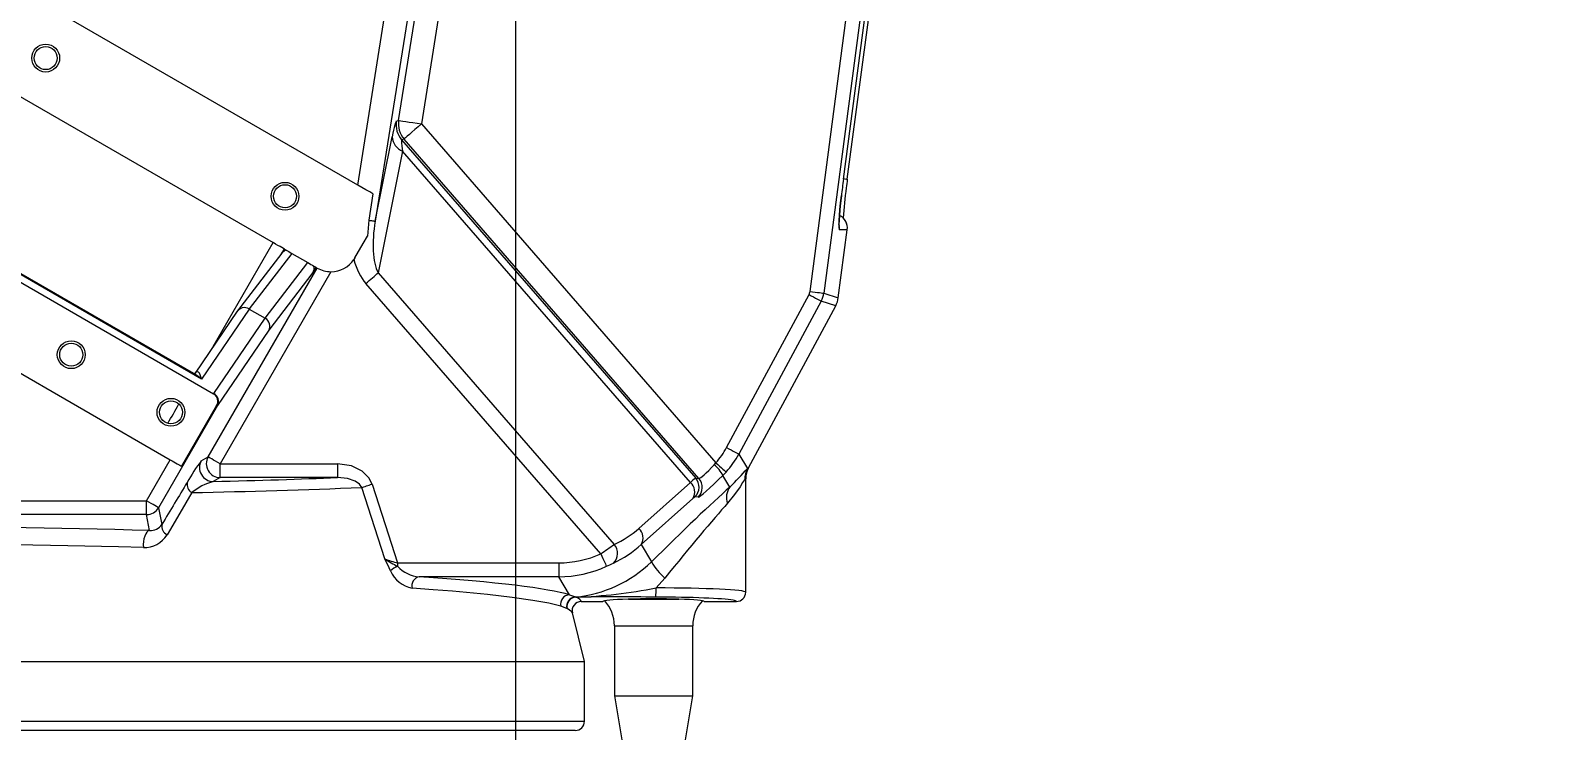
# Model space of a CAD drawing. Header units: millimetres. Extents: x 26 to 585, y 36 to 406.
# Drawn here: x 104.58 to 137.76, y 276.45 to 291.64 of the extents above; entities that cross this region are included whole.
import ezdxf

# ---------------------------------------------------------------- set-up
doc = ezdxf.new("R2010")
doc.units = ezdxf.units.MM
doc.styles.add('SLDTEXTSTYLE0', font='TXT', dxfattribs={"width": 0.605})
doc.dimstyles.new('SLDDIMSTYLE0', dxfattribs={"dimtxt": 3.5, "dimasz": 3.5, "dimexe": 0, "dimexo": 0.0625, "dimgap": 0.875, "dimtad": 1, "dimtoh": 1, "dimlfac": 10, "dimrnd": 1e-09, "dimzin": 12, "dimdsep": 46, "dimtxsty": 'SLDTEXTSTYLE0', "dimsah": 1, "dimcen": 0.09, "dimadec": 0, "dimazin": 0, "dimtfac": 1, "dimtdec": 3, "dimtofl": 0, "dimtmove": 0, "dimatfit": 3, "dimfxl": 1, "dimfrac": 2, "dimtolj": 1, "dimtzin": 12, "dimarcsym": 0})

# ---------------------------------------------------------------- blocks, each defined once
blk = doc.blocks.new('*D1')
at = {"color": 7, "linetype": 'Continuous', "lineweight": 0, "transparency": 16777216}
for p, q in [((115.108, 291.96), (115.108, 252.462)), ((99.108, 253.962), (115.108, 253.962))]:
    blk.add_line(p, q, dxfattribs=at)
for points in [[(99.108, 253.962), (102.608, 253.423), (102.608, 254.5)], [(115.108, 253.962), (111.608, 254.5), (111.608, 253.423)]]:
    blk.add_solid(points, dxfattribs=at)
at = {"color": 7, "linetype": 'Continuous', "lineweight": 0, "transparency": 16777216, "insert": (103.101, 258.474), "char_height": 3.5, "attachment_point": 1, "style": 'SLDTEXTSTYLE0'}
blk.add_mtext('160', dxfattribs=at)
blk = doc.blocks.new('*D6')
at = {"color": 7, "linetype": 'Continuous', "lineweight": 0, "transparency": 16777216}
for p, q in [((129.597, 392.296), (46.208, 392.296)), ((47.708, 392.296), (47.708, 258.446)), ((109.367, 258.446), (46.208, 258.446))]:
    blk.add_line(p, q, dxfattribs=at)
for points in [[(47.708, 392.296), (47.17, 388.796), (48.247, 388.796)], [(47.708, 258.446), (48.247, 261.946), (47.17, 261.946)]]:
    blk.add_solid(points, dxfattribs=at)
at = {"color": 7, "linetype": 'Continuous', "lineweight": 0, "transparency": 16777216, "insert": (43.196, 318.019), "char_height": 3.5, "attachment_point": 1, "rotation": 90, "style": 'SLDTEXTSTYLE0'}
blk.add_mtext('1338.5', dxfattribs=at)
blk = doc.blocks.new('*D8')
at = {"color": 7, "linetype": 'Continuous', "lineweight": 0, "transparency": 16777216}
for p, q in [((103.273, 303.746), (54.402, 303.746)), ((55.902, 303.746), (55.902, 258.446)), ((114.108, 258.446), (54.402, 258.446))]:
    blk.add_line(p, q, dxfattribs=at)
for points in [[(55.902, 303.746), (55.363, 300.246), (56.44, 300.246)], [(55.902, 258.446), (56.44, 261.946), (55.363, 261.946)]]:
    blk.add_solid(points, dxfattribs=at)
at = {"color": 7, "linetype": 'Continuous', "lineweight": 0, "transparency": 16777216, "insert": (51.39, 277.089), "char_height": 3.5, "attachment_point": 1, "rotation": 90, "style": 'SLDTEXTSTYLE0'}
blk.add_mtext('453', dxfattribs=at)
blk = doc.blocks.new('*D10')
at = {"color": 7, "linetype": 'Continuous', "lineweight": 0, "transparency": 16777216}
for p, q in [((113.004, 326.846), (175.06, 326.846)), ((173.56, 258.446), (173.56, 326.846)), ((114.108, 258.446), (175.06, 258.446))]:
    blk.add_line(p, q, dxfattribs=at)
for points in [[(173.56, 326.846), (173.022, 323.346), (174.099, 323.346)], [(173.56, 258.446), (174.099, 261.946), (173.022, 261.946)]]:
    blk.add_solid(points, dxfattribs=at)
at = {"color": 7, "linetype": 'Continuous', "lineweight": 0, "transparency": 16777216, "insert": (169.048, 288.639), "char_height": 3.5, "attachment_point": 1, "rotation": 90, "style": 'SLDTEXTSTYLE0'}
blk.add_mtext('684', dxfattribs=at)

msp = doc.modelspace()

# ---------------------------------------------------------------- linework, layer by layer
at = {"color": 7, "linetype": 'Continuous', "lineweight": 15}
for p, q in [((123.974375, 302.358104), (121.802571, 285.939667)), ((121.50557, 285.978953), (123.629137, 302.032737)), ((122.230575, 288.415978), (123.341715, 296.815977)), ((122.230984, 288.415925), (123.342122, 296.815924)), ((122.315566, 288.415925), (123.426705, 296.815924)), ((113.246059, 294.963343), (112.064373, 287.502471)), ((112.572976, 289.691091), (113.404056, 294.938321)), ((111.683206, 288.287718), (112.726733, 294.87629)), ((113.897223, 294.860209), (113.066144, 289.612983)), ((111.683206, 288.287718), (104.363135, 292.513964)), ((104.063436, 290.377594), (109.850421, 287.036476)), ((112.521979, 289.676467), (112.572976, 289.691091)), ((112.064373, 287.502471), (112.433059, 289.334405)), ((113.066144, 289.612983), (119.460759, 282.256819)), ((112.659396, 289.024342), (112.12761, 286.382)), ((112.689307, 289.285401), (112.638309, 289.270777)), ((112.638309, 289.270777), (119.023382, 281.925593)), ((118.911001, 281.832694), (112.659396, 289.024342)), ((119.093131, 281.918644), (112.689307, 289.285401)), ((122.230575, 288.415978), (122.230984, 288.415925)), ((112.014439, 288.096482), (111.923882, 287.524725)), ((101.958077, 287.563709), (108.555884, 283.754463)), ((108.125479, 284.194461), (102.711555, 287.320192)), ((111.923882, 287.524725), (111.897115, 287.180356)), ((122.118891, 285.837389), (122.314476, 287.315977)), ((122.119569, 285.837299), (122.31516, 287.315924)), ((122.314476, 287.315977), (122.14322, 287.315977)), ((108.293408, 284.075872), (102.702186, 287.303964)), ((110.034292, 286.806614), (109.075739, 285.554025)), ((110.252815, 286.804155), (109.328759, 285.596643)), ((110.252815, 286.804155), (110.599014, 286.604277)), ((111.623139, 286.705817), (111.602427, 286.672507)), ((108.436201, 282.385879), (110.803524, 286.486203)), ((111.103313, 286.405818), (108.695851, 282.23597)), ((109.674955, 285.396762), (110.599014, 286.604277)), ((110.71242, 286.385251), (109.754238, 285.133145)), ((110.785138, 286.496819), (110.803524, 286.486203)), ((112.12761, 286.382), (117.255285, 280.483284)), ((101.188424, 286.033041), (107.615113, 282.322589)), ((116.961918, 280.281859), (111.860781, 286.150048)), ((119.695118, 282.589319), (121.483421, 285.910455)), ((121.747201, 285.76842), (119.958896, 282.447284)), ((120.16804, 282.145966), (122.06352, 285.666142)), ((120.168644, 282.145641), (122.064123, 285.665817)), ((122.06352, 285.666142), (121.747201, 285.76842)), ((121.802571, 285.939667), (122.118891, 285.837389)), ((109.070029, 285.546125), (108.152843, 284.200708)), ((109.329747, 285.596068), (108.293408, 284.075872)), ((108.55967, 283.758734), (109.675941, 285.396183)), ((109.329747, 285.596068), (109.674955, 285.396762)), ((109.754238, 285.133145), (108.642138, 283.501817)), ((108.642138, 283.501817), (107.359976, 281.281044)), ((108.62048, 283.498251), (107.860062, 282.181168)), ((108.288217, 282.30044), (108.436201, 282.385879)), ((119.958896, 282.447284), (120.145162, 282.135435)), ((107.100326, 281.430953), (107.615113, 282.322589)), ((108.695851, 281.936153), (108.695851, 282.23597)), ((108.695851, 282.23597), (111.24854, 282.23597)), ((111.24854, 282.23597), (111.24854, 281.936153)), ((119.426026, 282.216167), (119.460759, 282.256819)), ((119.683125, 282.056201), (119.614109, 281.983856)), ((120.165526, 282.134063), (120.170292, 282.144982)), ((108.695851, 281.936153), (108.547866, 281.850714)), ((111.24854, 281.936153), (108.695851, 281.936153)), ((117.787252, 280.832169), (118.911001, 281.832694)), ((119.023382, 281.925593), (119.093131, 281.918644)), ((119.764837, 281.731505), (119.614109, 281.983856)), ((120.108219, 281.907367), (120.107781, 281.90924)), ((120.108219, 279.446539), (120.108219, 281.907367)), ((98.380947, 281.430953), (107.100326, 281.430953)), ((107.100326, 281.131365), (107.100326, 281.430953)), ((118.962931, 281.48203), (117.839182, 280.481505)), ((119.079057, 281.510601), (119.009308, 281.51755)), ((107.100326, 281.131365), (98.380947, 281.131365)), ((107.16641, 280.787287), (107.100326, 281.131365)), ((107.359976, 281.281044), (107.429684, 280.918091)), ((117.839182, 280.481505), (118.062287, 280.107979)), ((112.550595, 280.083855), (112.550595, 280.009904)), ((112.550595, 280.083855), (116.050249, 280.083855)), ((116.050249, 280.083855), (116.050249, 279.784268)), ((116.050249, 279.784268), (113.021245, 279.784268)), ((116.286098, 279.389403), (116.050249, 279.784268)), ((118.354178, 279.755489), (118.162091, 279.540839)), ((116.286098, 279.389403), (116.410119, 279.34377)), ((116.410119, 279.34377), (116.426855, 279.340058)), ((116.22482, 279.095695), (116.094495, 279.141171)), ((116.230456, 279.09141), (116.22482, 279.095695)), ((116.423582, 279.339989), (116.426855, 279.340058)), ((116.431857, 279.338919), (116.425254, 279.338832)), ((116.539303, 279.246264), (117.008221, 279.246264)), ((117.560702, 279.296265), (118.655738, 279.296265)), ((119.208221, 279.246264), (119.908189, 279.246264)), ((116.60822, 277.946264), (116.345415, 278.997483)), ((117.25822, 278.720092), (117.25822, 277.196264)), ((118.958221, 277.196264), (118.958221, 278.720092)), ((99.40822, 277.946264), (116.60822, 277.946264)), ((116.60822, 276.646265), (116.60822, 277.946264)), ((117.25822, 277.196264), (117.50822, 275.696264)), ((117.25822, 277.196264), (118.958221, 277.196264)), ((118.70822, 275.696264), (118.958221, 277.196264)), ((99.40822, 276.646265), (116.60822, 276.646265)), ((116.408219, 276.446264), (99.40822, 276.446264))]:
    msp.add_line(p, q, dxfattribs=at)
at = {"color": 8, "linetype": 'Continuous', "lineweight": 15}
for p, q in [((122.31516, 287.315924), (122.314476, 287.315977)), ((108.547039, 284.778953), (109.850421, 287.036476)), ((117.25822, 278.720092), (118.958221, 278.720092))]:
    msp.add_line(p, q, dxfattribs=at)
at = {"color": 7, "linetype": 'Continuous', "lineweight": 15, "flags": 128}
for points in [[(112.572976, 289.691091), (112.586709, 289.688916), (112.617663, 289.684013), (112.664724, 289.67656), (112.726204, 289.666823), (112.799894, 289.655153), (112.883147, 289.641965), (112.972973, 289.627738), (113.066144, 289.612983)], [(113.066144, 289.612983), (112.99495, 289.551092), (112.926313, 289.491428), (112.862698, 289.43613), (112.80639, 289.387182), (112.759412, 289.346344), (112.723451, 289.315084), (112.6998, 289.294524), (112.689307, 289.285401)], [(112.014439, 288.096482), (111.943775, 288.137279), (111.862842, 288.184006), (111.774828, 288.234819), (111.683206, 288.287718)], [(122.135408, 287.412829), (122.13551, 287.411974), (122.135098, 287.424178), (122.1354, 287.46079), (122.138193, 287.528107), (122.144704, 287.62695), (122.155325, 287.753482), (122.169892, 287.902341), (122.187083, 288.059683)], [(111.923882, 287.524725), (111.953642, 287.52001), (111.980283, 287.51579), (112.003582, 287.512101), (112.023355, 287.508968), (112.039434, 287.506423), (112.051692, 287.50448), (112.060028, 287.50316), (112.064373, 287.502471)], [(110.09274, 286.896572), (110.06954, 286.909969), (110.037311, 286.928577), (109.997577, 286.951516), (109.951936, 286.977867), (109.902218, 287.006573), (109.850421, 287.036476)], [(111.623139, 286.705817), (111.802969, 287.017293), (111.897115, 287.180356)], [(110.09274, 286.896572), (110.109422, 286.886943), (110.132966, 286.87335)], [(110.132966, 286.87335), (110.156757, 286.859615), (110.185491, 286.843024), (110.217965, 286.824275), (110.252815, 286.804155)], [(110.599014, 286.604277), (110.633992, 286.584083), (110.668441, 286.564193), (110.70098, 286.545406), (110.730302, 286.528478)], [(110.730302, 286.528478), (110.764894, 286.508504), (110.785138, 286.496819)], [(111.860781, 286.150048), (111.897768, 286.182199), (111.934399, 286.214043), (111.970321, 286.245269), (112.005188, 286.275578), (112.038665, 286.304677), (112.070429, 286.332289), (112.100173, 286.358146), (112.12761, 286.382)], [(121.50557, 285.978953), (121.56168, 285.971532), (121.615777, 285.964377), (121.665914, 285.957746), (121.710292, 285.951875), (121.747317, 285.946975), (121.775659, 285.943226), (121.794301, 285.940761), (121.802571, 285.939667)], [(121.483421, 285.910455), (121.533256, 285.883621), (121.581301, 285.85775), (121.62583, 285.833774), (121.665245, 285.812552), (121.698127, 285.794843), (121.7233, 285.781289), (121.739855, 285.772375), (121.747201, 285.76842)], [(108.157958, 284.20744), (108.153268, 284.204374), (108.130571, 284.19774), (108.117303, 284.198404), (108.117512, 284.198294)], [(108.695851, 282.23597), (108.646277, 282.264593), (108.598525, 282.292161), (108.554349, 282.317666), (108.515373, 282.34017), (108.483029, 282.358844), (108.458504, 282.373003), (108.442702, 282.382127), (108.436201, 282.385879)], [(119.695118, 282.589319), (119.744951, 282.562485), (119.792997, 282.536615), (119.837526, 282.512637), (119.87694, 282.491415), (119.909824, 282.473708), (119.934995, 282.460154), (119.951552, 282.451239), (119.958896, 282.447284)], [(107.615113, 282.322589), (107.654932, 282.2996), (107.693809, 282.277154), (107.730828, 282.255782), (107.765112, 282.235987), (107.795853, 282.21824), (107.822322, 282.202958), (107.843895, 282.190503), (107.860062, 282.181168)], [(111.996476, 281.794218), (111.92587, 281.932829), (111.781896, 282.075999), (111.54854, 282.191158), (111.24854, 282.23597)], [(119.460759, 282.256819), (119.502621, 282.21905), (119.542992, 282.182629), (119.580432, 282.148851), (119.613607, 282.11892), (119.641335, 282.093904), (119.662627, 282.074694), (119.676725, 282.061976), (119.683125, 282.056201)], [(111.773827, 281.721457), (111.725707, 281.790225), (111.62602, 281.860658), (111.462257, 281.916306), (111.24854, 281.936153)], [(111.773827, 281.721457), (111.795133, 281.728419), (111.818961, 281.736206), (111.845014, 281.744721), (111.872965, 281.753854), (111.902463, 281.763495), (111.933138, 281.773519), (111.964608, 281.783804), (111.996476, 281.794218)], [(112.273736, 280.168858), (112.056788, 280.845512), (111.773827, 281.721457)], [(111.996476, 281.794218), (112.28144, 280.918273), (112.550595, 280.083855)], [(120.08948, 281.898711), (120.088212, 281.89702), (120.083104, 281.889898), (120.042882, 281.82715), (119.987544, 281.738835), (119.868317, 281.565739), (119.716218, 281.379014)], [(107.359976, 281.281044), (107.353475, 281.284798), (107.337672, 281.293922), (107.313148, 281.308081), (107.280804, 281.326755), (107.241827, 281.349258), (107.197651, 281.374762), (107.1499, 281.402332), (107.100326, 281.430953)], [(108.083555, 281.608806), (107.818449, 281.160892), (107.543314, 280.695421)], [(107.16641, 280.787287), (107.135849, 280.776938), (107.106777, 280.752496), (107.080612, 280.715152), (107.058626, 280.666726), (107.041892, 280.609579), (107.031225, 280.546492), (107.027144, 280.480539), (107.029849, 280.414937)], [(107.029849, 280.414937), (106.493534, 280.429272), (105.390685, 280.454958), (104.256615, 280.476447), (103.086216, 280.493733), (101.892651, 280.506574), (100.685024, 280.514889), (99.47244, 280.518597), (98.036964, 280.516959), (96.604057, 280.508871), (95.188797, 280.494449), (93.806263, 280.473817), (92.461933, 280.446973), (91.1601, 280.414093), (89.914212, 280.375555), (88.737715, 280.331736), (87.588851, 280.280452), (86.524707, 280.223786), (85.556913, 280.162419), (84.697109, 280.097031)], [(112.398977, 279.912096), (112.336084, 280.039259), (112.27435, 280.16761), (112.273736, 280.168858)], [(116.961918, 280.281859), (116.985276, 280.230636), (117.007803, 280.181233), (117.028701, 280.135406), (117.047226, 280.094782), (117.062719, 280.060806), (117.074631, 280.034683), (117.082539, 280.017343), (117.08616, 280.0094)], [(116.094495, 279.141171), (115.834335, 279.206524), (115.484899, 279.270703), (115.037128, 279.334731), (114.500483, 279.396815), (113.745218, 279.468087), (113.31966, 279.502585), (112.865172, 279.536034)], [(116.345415, 278.997483), (116.335496, 279.018647), (116.230456, 279.09141)]]:
    msp.add_lwpolyline(points, dxfattribs=at)
at = {"color": 8, "linetype": 'Continuous', "lineweight": 15, "flags": 128}
msp.add_lwpolyline([(122.232438, 288.426919), (122.233889, 288.426728), (122.270718, 288.421855), (122.297184, 288.418356), (122.312202, 288.416369), (122.315566, 288.415925)], dxfattribs=at)
at = {"color": 7, "linetype": 'Continuous', "lineweight": 15}
for centre, radius in [((104.9095, 291.043819), 0.3025), ((104.9095, 291.043819), 0.25), ((110.105653, 288.043819), 0.3025), ((110.105653, 288.043819), 0.25), ((105.463794, 284.603885), 0.3025), ((105.463794, 284.603885), 0.25), ((107.628858, 283.353885), 0.3025), ((107.628858, 283.353885), 0.25)]:
    msp.add_circle(centre, radius, dxfattribs=at)
for centre, radius, start, end in [((113.016671, 289.598795), 0.500753, 171.0767784, 220.9233856), ((113.067663, 289.613418), 0.500748, 171.0764887, 220.9236753), ((112.78722, 289.355291), 0.354776, 183.374884, 248.881705), ((133.735094, 286.745829), 11.539025, 172.6249875, 175.9076622), ((122.017751, 287.355264), 0.3, 352.4735359, 64.7585693), ((111.103524, 287.005818), 0.6, 269.9798508, 326.2536835), ((110.545209, 286.478856), 0.191629, 330.7597745, 15.0075075), ((111.103498, 287.005712), 0.599895, 239.9971024, 269.9823633), ((121.622494, 285.903319), 0.500756, 331.7292916, 352.4344095), ((121.623888, 285.902867), 0.5, 331.6992442, 352.4647533), ((108.460382, 283.594136), 0.186615, 329.081909, 59.2189415), ((108.46732, 283.587396), 0.194641, 333.9167518, 61.6756687), ((99.769392, 287.891558), 9.138358, 328.4778236, 331.5220814), ((108.696744, 282.236486), 0.300334, 150.1704203, 269.8296436), ((110.8337, 280.300326), 3.237274, 141.8414906, 151.7724135), ((108.548759, 282.151047), 0.300334, 150.1702518, 269.8296698), ((118.885636, 281.586365), 0.829863, 28.6190773, 49.3693173), ((115.507207, 286.121342), 6.115397, 314.1240998, 319.3238953), ((120.577363, 281.908861), 0.487989, 152.3349691, 181.1918713), ((120.6061, 281.908425), 0.49832, 151.5309464, 179.9062586), ((120.511365, 281.929625), 0.401745, 149.4110935, 183.1728168), ((108.19418, 281.794311), 0.215986, 170.091767, 239.1903975), ((108.861711, 280.681786), 1.210328, 105.0288956, 130.0106486), ((103.860885, 480.436522), 198.872551, 271.21665535, 272.28034428), ((118.726442, 281.626185), 0.276962, 328.6350352, 48.2125849), ((118.79582, 281.729178), 0.300605, 315.250676, 40.7984182), ((118.86557, 281.722229), 0.300605, 315.2506843, 40.7984099), ((120.053304, 281.512118), 0.362414, 142.7459945, 201.5473789), ((107.100216, 281.431605), 0.300239, 270.0210702, 329.9028799), ((107.0491, 280.989922), 0.575308, 268.0824085, 329.2094118), ((107.186909, 281.076381), 0.28982, 265.9440637, 326.8954964), ((107.649611, 280.889994), 0.221715, 172.7194986, 241.3517707), ((117.602688, 280.625659), 0.276966, 328.6356948, 48.2119254), ((80.92789, 333.07819), 63.921075, 304.31393045, 304.63290621), ((117.02761, 280.291666), 0.297579, 314.8146823, 40.0849229), ((113.861011, 282.612923), 2.914258, 236.9986601, 243.2783167), ((113.397217, 283.334751), 3.359329, 250.4617418, 255.4028503), ((112.834586, 279.403254), 0.669833, 115.0857335, 130.5661682), ((113.065096, 280.479414), 0.696528, 222.3821207, 266.3904425), ((116.159481, 282.053674), 2.72147, 275.2842381, 314.3614985), ((113.547853, 287.722489), 8.48595, 294.6428423, 295.7710985), ((119.341439, 280.870124), 1.488991, 210.7873629, 228.4678819), ((112.977423, 280.152185), 0.626293, 202.5413134, 259.6750118), ((113.058714, 279.587528), 0.200275, 100.7828131, 194.8992002), ((116.28983, 279.18846), 0.200978, 91.0637713, 193.6091682), ((116.419855, 279.143256), 0.20075, 92.7797991, 193.7045202), ((116.055275, 290.150117), 10.816443, 271.9686832, 281.2318121), ((117.379982, 211.947521), 67.398067, 89.33968638, 90.8060372), ((116.070645, 279.497311), 2.091898, 355.7178396, 1.1922871), ((119.908042, 279.446441), 0.200177, 270.0420686, 0.0278875), ((116.425654, 279.139068), 0.200932, 90.5908303, 193.7204801), ((116.42737, 279.136771), 0.202072, 90.6000033, 192.9723708), ((116.539544, 279.046133), 0.200131, 90.0687563, 194.0689354), ((116.427519, 279.343888), 0.005541, 224.7220164, 245.8717456), ((116.435713, 279.36742), 0.02876, 252.0617956, 262.2957406), ((116.45822, 278.720092), 0.8, 0, 42.5886616), ((119.75822, 278.720092), 0.8, 137.4113384, 180), ((116.40822, 276.646264), 0.2, 270, 0)]:
    msp.add_arc(centre, radius, start, end, dxfattribs=at)
at = {"color": 8, "linetype": 'Continuous', "lineweight": 15}
for centre, radius, start, end in [((121.844869, 287.35522), 0.300921, 352.5068142, 16.9975851), ((122.016993, 287.355324), 0.300075, 352.4655166, 64.6001606), ((110.18377, 286.691918), 0.188411, 105.6433, 142.500562), ((122.069795, 285.677077), 0.012608, 240.1501999, 243.2651627), ((122.112166, 285.783773), 0.054036, 82.1252926, 82.8504192)]:
    msp.add_arc(centre, radius, start, end, dxfattribs=at)
at = {"color": 7, "linetype": 'Continuous', "lineweight": 15}
for centre, major_axis, ratio, start_param, end_param in [((112.320398, 288.386198), (0.202581, 1.290343), 0.040101107, 0.018631281, 0.751669567), ((112.813565, 288.308088), (-0.17553, 0.962671), 0.035723324, 6.275372582, 7.008410868), ((122.288726, 288.415977), (0.145903, 1.099974), 0.051952745, 1.577687369, 1.912979359), ((122.373309, 288.415977), (0.145903, 1.099974), 0.051952745, 1.577687369, 1.753194044), ((112.570577, 287.489139), (0.256514, 1.274573), 0.384577274, 1.637610164, 2.69527977), ((110.210076, 287.121423), (0.2, 0.34641), 0.034920769, 3.403392041, 4.026343613), ((112.570577, 287.489139), (-0.317765, -1.578918), 0.620895631, 5.375632895, 5.836872424), ((110.902475, 286.721666), (0.2, 0.34641), 0.034920769, 3.403392041, 4.026343613), ((121.307038, 286.005317), (0.190569, -0.061618), 0.998583625, 6.10222315, 6.464147464), ((121.307038, 286.005317), (0.153828, 0.475749), 0.999717529, 4.531426823, 4.893351137), ((109.234939, 285.432964), (0.162109, -0.117149), 0.942691357, 1.670099717, 3.249928821), ((109.509883, 285.836278), (0.202498, 0.22395), 0.654339064, 3.275480512, 3.281197434), ((109.398445, 284.994352), (0.282979, 0.398258), 0.40809073, 0.03280709, 0.038524012), ((109.581138, 285.233086), (0.162109, -0.117149), 0.942691357, 0.108336167, 1.664382795), ((108.202778, 283.918894), (-0.003776, 0.313884), 0.339532165, 5.232028707, 6.817574733), ((108.473933, 283.810111), (0.086603, -0.05), 0.466307658, 6.127797266, 6.248278722), ((108.383303, 283.653134), (0.259808, -0.15), 0.155435886, 5.943348398, 6.248278722), ((118.197582, 283.398847), (-0.87336, 1.462194), 0.998141969, 3.439411375, 3.679201762), ((118.197582, 283.398847), (-1.02691, 1.71927), 0.998698136, 3.439411375, 3.679201762), ((119.431025, 282.291024), (0.339634, 0.371378), 0.093690629, 3.183184848, 4.595657971), ((117.668588, 277.49834), (2.497339, 4.650662), 0.024793695, 6.257982009, 6.374050274), ((87.61117, 245.526439), (25.938071, 44.984285), 0.015721541, 0.640760643, 0.674377853), ((99.10822, 282.309382), (16.174326, 0), 0.0349221, 5.335567492, 5.561346626), ((117.754839, 279.591872), (2.497801, 2.512892), 0.04171584, 0.594862782, 1.405562098), ((118.65628, 281.586812), (0.368008, 0.338782), 0.023710068, 0.051684292, 0.784722577), ((119.643053, 282.07953), (0.566265, 0.567978), 0.059023052, 3.189735703, 4.602208825), ((118.10822, 277.261615), (1.997482, 4.650875), 0.021572832, 6.253933881, 6.370002146), ((118.10822, 279.239381), (1.997389, 2.513741), 0.040641236, 0.585703029, 1.396402345), ((118.868309, 281.375318), (0.141566, 0.141994), 0.059023052, 0.048143049, 0.781181335), ((99.10822, 279.980539), (17.37407, 0), 0.052412278, 1.088510473, 2.574922061), ((116.223522, 282.397954), (2.217457, -0.422784), 0.941430505, 5.365705071, 5.657158611), ((116.063424, 282.258783), (2.513639, -0.469156), 0.948261543, 5.365416585, 5.656870125), ((116.046644, 282.286875), (1.130231, -1.892251), 0.998141969, 5.745576199, 6.172794247), ((116.046644, 282.286875), (-1.283781, 2.149328), 0.998586853, 2.603983546, 3.031201593), ((99.10822, 279.233745), (17.43272, 0), 0.052412278, 0.171197957, 0.646663892), ((118.10822, 279.446539), (2, 0), 0.047167001, 0, 1.543857782), ((99.10822, 279.233745), (17.43272, 0), 0.052412278, 0.013702756, 0.115268805), ((118.10822, 279.246264), (1.1, 0), 0.052407779, 0, 3.141592654), ((118.10822, 279.246813), (1.8, 0), 0.052407779, 0.290022801, 1.543857782)]:
    msp.add_ellipse(centre, major_axis=major_axis, ratio=ratio, start_param=start_param, end_param=end_param, dxfattribs=at)
at = {"color": 8, "linetype": 'Continuous', "lineweight": 15}
for centre, major_axis, ratio, start_param, end_param in [((122.288726, 288.415977), (0.145903, 1.099974), 0.051952745, 1.912979359, 3.148483696), ((108.202778, 283.918894), (0.369672, -0.325995), 0.361452989, 1.64359825, 2.079930563), ((118.10822, 279.246813), (1.8, 0), 0.052407779, 6.277370168, 6.573208108)]:
    msp.add_ellipse(centre, major_axis=major_axis, ratio=ratio, start_param=start_param, end_param=end_param, dxfattribs=at)

# ---------------------------------------------------------------- dimensions: what is measured, and where the dimension line sits
at = {"color": 7, "linetype": 'Continuous', "lineweight": 0}
for base, p1, p2, picture, middle in [((47.70822, 258.446264), (129.597399, 392.296264), (109.367191, 258.446264), '*D6', (47.70822, 325.371264)), ((173.560221, 326.846264), (114.10822, 258.446264), (113.004386, 326.846264), '*D10', (173.560221, 292.646264)), ((55.901541, 258.446264), (103.273402, 303.746264), (114.10822, 258.446264), '*D8', (55.901541, 281.096264))]:
    dim = msp.add_linear_dim(base=base, p1=p1, p2=p2, angle=90, dimstyle='SLDDIMSTYLE0', dxfattribs=at)
    dim.commit()
    dim.dimension.update_dxf_attribs({"geometry": picture, "text_midpoint": middle, "dimtype": 160})
dim = msp.add_linear_dim(base=(115.10822, 253.961906), p1=(99.10822, 244.085219), p2=(115.10822, 291.96049), dimstyle='SLDDIMSTYLE0', dxfattribs=at)
dim.commit()
dim.dimension.update_dxf_attribs({"geometry": '*D1', "text_midpoint": (107.10822, 253.961906), "dimtype": 160})

doc.saveas('drawing.dxf')
